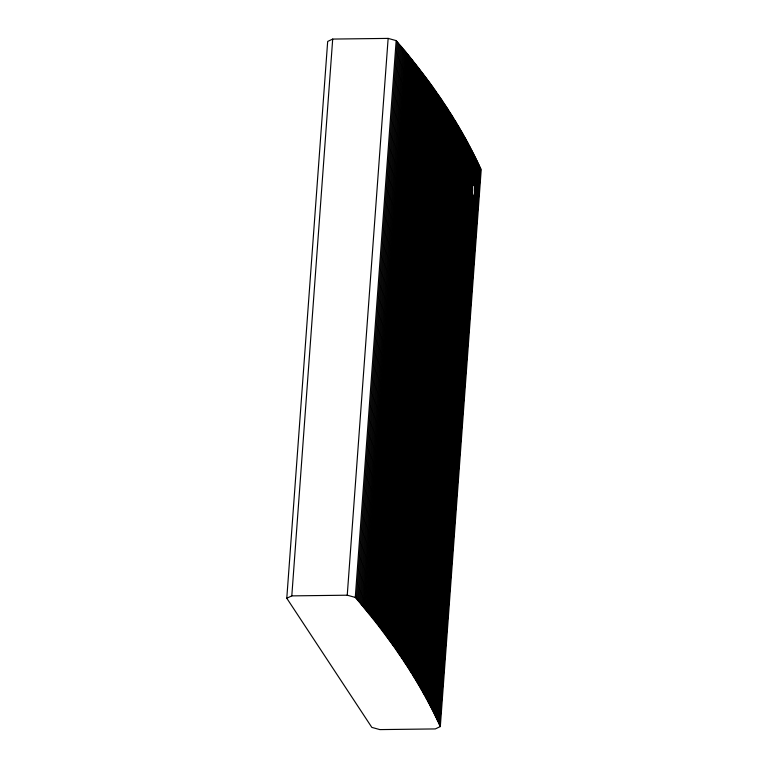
<?xml version="1.0" encoding="UTF-8"?>
<svg xmlns="http://www.w3.org/2000/svg" width="768" height="768" viewBox="0 0 768 768"><rect width="100%" height="100%" fill="white"/><g stroke="black" fill="none" stroke-linecap="round" stroke-linejoin="round"><path stroke-width="1.15" d="M476.333 159.408L474.432 185.52A6.71 1.21 -89.5 0 1 473.635 196.445L435.446 716.218L440.323 726.557L435.302 728.928L379.862 729.6L371.837 727.392L286.79 598.243L327.677 41.443L332.698 39.072L388.138 38.4L396.163 40.608C429.898 79.738 459.725 122.64 481.21 169.757L440.323 726.557M286.79 598.243L291.802 595.882L332.698 39.072M435.446 716.218C414.403 673.133 386.534 633.658 355.277 597.408L347.242 595.2L388.138 38.4M355.277 597.408L396.163 40.608M356.381 598.694L397.267 41.894M357.485 599.981L398.371 43.181M358.579 601.267L399.466 44.467M359.674 602.554L400.56 45.754M360.758 603.84L401.645 47.04M361.843 605.126L402.73 48.326M362.918 606.422L403.805 49.613M363.984 607.709L404.88 50.899M365.05 608.995L405.946 52.186M366.115 610.282L407.002 53.482M367.171 611.568L408.058 54.768M368.218 612.854L409.114 56.054M369.264 614.15L410.16 57.341M370.31 615.437L411.197 58.627M371.347 616.723L412.234 59.923M372.374 618.01L413.261 61.21M373.402 619.306L414.288 62.496M374.419 620.592L415.306 63.782M375.437 621.878L416.323 65.078M376.445 623.165L417.331 66.365M377.443 624.461L418.339 67.651M378.451 625.747L419.338 68.947M379.44 627.034L420.326 70.234M380.429 628.33L421.315 71.52M381.418 629.616L422.304 72.816M382.387 630.912L423.283 74.102M383.366 632.198L424.253 75.398M384.336 633.485L425.222 76.685M385.296 634.781L426.182 77.971M386.256 636.067L427.142 79.267M387.206 637.363L428.093 80.554M388.157 638.65L429.043 81.85M389.098 639.946L429.984 83.136M390.038 641.232L430.925 84.432M390.97 642.528L431.856 85.718M391.891 643.814L432.778 87.014M392.813 645.11L433.699 88.301M393.734 646.397L434.621 89.597M394.637 647.693L435.533 90.883M395.549 648.979L436.435 92.179M396.451 650.275L437.338 93.475M397.344 651.571L438.23 94.762M398.237 652.858L439.123 96.058M399.12 654.154L440.006 97.344M400.003 655.44L440.89 98.64M400.877 656.736L441.763 99.926M401.741 658.032L442.637 101.222M402.605 659.318L443.501 102.518M403.469 660.614L444.355 103.805M404.323 661.901L445.21 105.101M405.168 663.197L446.054 106.397M406.013 664.493L446.899 107.683M406.848 665.779L447.744 108.979M407.683 667.075L448.57 110.275M408.509 668.371L449.405 111.562M409.334 669.658L450.221 112.858M410.15 670.954L451.037 114.154M410.966 672.25L451.853 115.44M411.773 673.536L452.659 116.736M412.57 674.832L453.456 118.032M413.366 676.128L454.253 119.318M414.154 677.424L455.05 120.614M414.941 678.71L455.837 121.91M415.728 680.006L456.614 123.197M416.496 681.302L457.392 124.493M417.274 682.589L458.16 125.789M418.032 683.885L458.928 127.085M418.79 685.181L459.686 128.371M419.549 686.477L460.435 129.667M420.298 687.763L461.184 130.963M421.046 689.059L461.933 132.25M421.776 690.355L462.672 133.546M422.515 691.642L463.402 134.842M423.245 692.938L464.131 136.138M423.965 694.234L464.851 137.424M424.685 695.53L465.571 138.72M425.395 696.816L466.282 140.016M426.106 698.112L466.992 141.312M426.806 699.408L467.693 142.598M427.498 700.694L468.394 143.894M428.189 701.99L469.085 145.19M428.88 703.286L469.766 146.477M429.562 704.582L470.448 147.773M430.234 705.869L471.12 149.069M430.906 707.165L471.792 150.365M431.568 708.461L472.454 151.651M432.23 709.747L473.117 152.947M432.883 711.043L473.77 154.243M433.536 712.339L474.422 155.53M471.974 192.058L472.454 185.501L474.432 185.52L473.635 183.158L473.011 183.763A6.71 1.21 -89.5 0 0 472.358 192.682L472.742 195.341L473.635 196.445M434.179 713.635L472.397 193.133M473.098 183.6L475.066 156.826M434.813 714.922L472.925 195.898M473.846 183.418L475.699 158.122M436.07 717.514L476.966 160.704M436.694 718.8L477.59 162M437.318 720.096L478.205 163.286M437.923 721.392L478.819 164.582M438.538 722.678L479.424 165.878M439.133 723.974L480.029 167.165M439.728 725.27L480.624 168.461M291.802 595.882L347.242 595.2M472.454 185.501A6.71 1.21 -89.5 0 1 471.955 195.898"/></g></svg>
